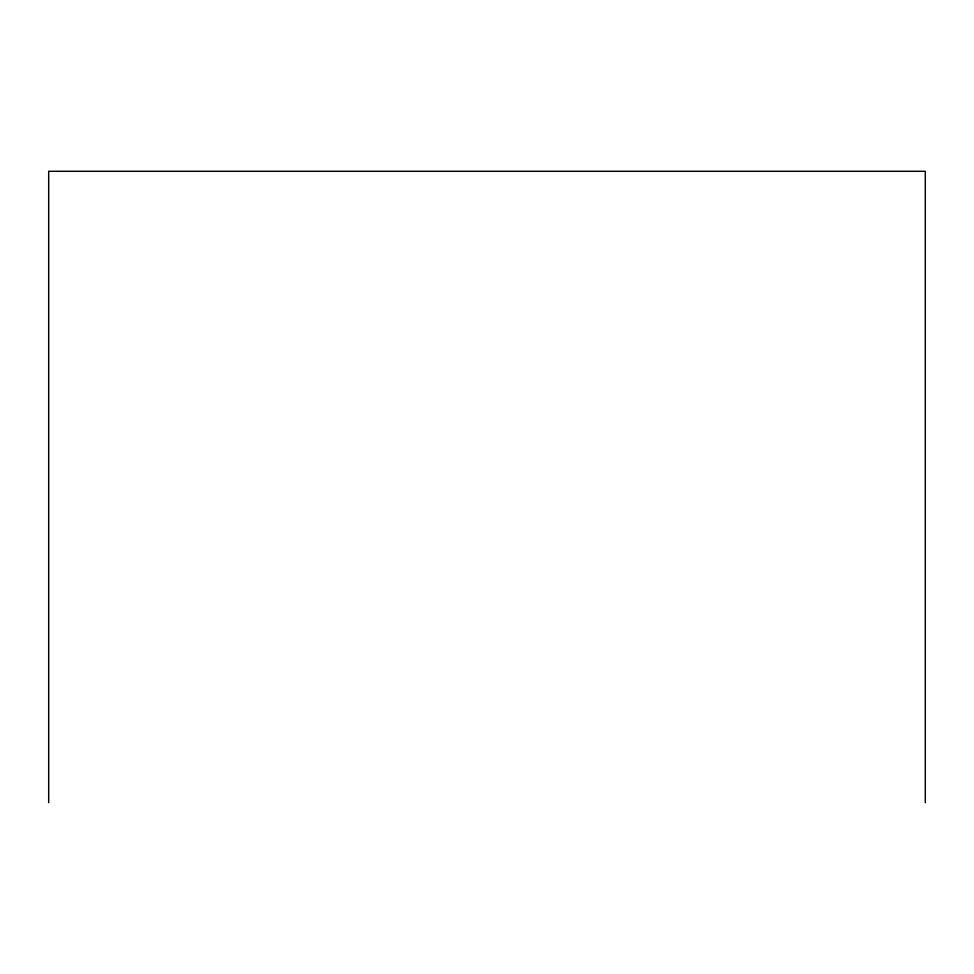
<?xml version="1.0" encoding="UTF-8"?>
<svg xmlns="http://www.w3.org/2000/svg" width="974" height="974" viewBox="0 0 974 974"><rect width="100%" height="100%" fill="white"/><g stroke="black" fill="none" stroke-linecap="round" stroke-linejoin="round"><path stroke-width="1.46" d="M925.3 802.71L925.3 171.29L48.7 171.29L48.7 802.71"/></g></svg>
